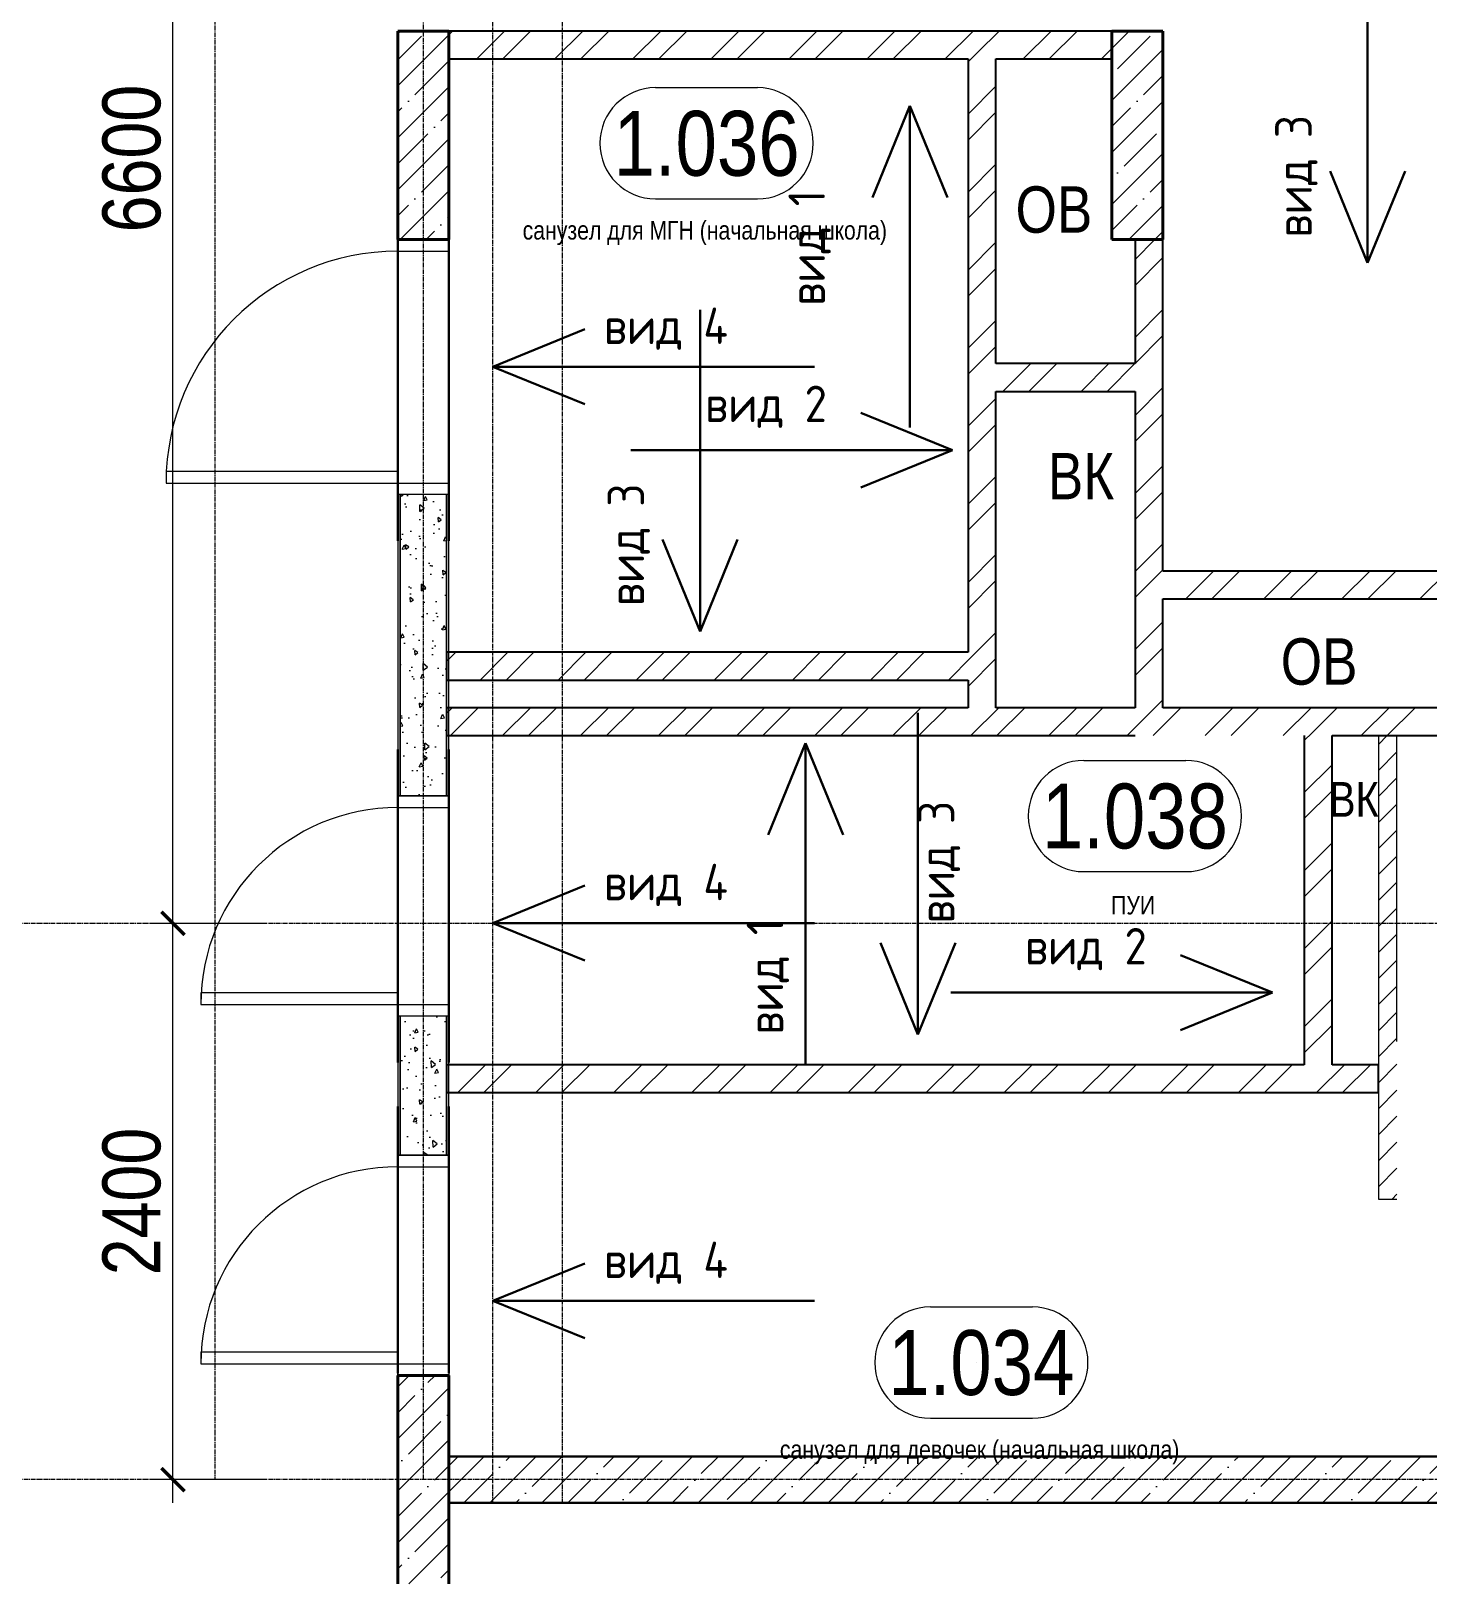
# Model space of a CAD drawing. Header units: millimetres. Extents: x -24360 to 609566, y -391049 to 148426.
# Drawn here: x 252153 to 258179, y -168100 to -161400 of the extents above; entities that cross this region are included whole.
import ezdxf
from ezdxf.enums import TextEntityAlignment as Align

# ---------------------------------------------------------------- set-up
doc = ezdxf.new("R2010")
doc.units = ezdxf.units.MM
doc.linetypes.add('CENTER2', pattern=[28.575, 19.05, -3.175, 3.175, -3.175])
doc.linetypes.add('HIDDEN2', pattern=[4.7625, 3.175, -1.5875])
doc.layers.get('Defpoints').update_dxf_attribs({"color": 140})
for name, color, linetype, lineweight in [('АР_Area', 5, 'Continuous', 5), ('АР_Двери_внутренние', 5, 'Continuous', 9), ('АР_Колонны', 70, 'Continuous', 30), ('АР_Оси_РД_размер', 8, 'Continuous', 0), ('АР_Стены ЖБ', 7, 'Continuous', 30), ('АР_Стены кирпич', 32, 'Continuous', 25), ('АР_Стены ПЕНОблок', 52, 'Continuous', 20), ('АР_Тонкая', 254, 'Continuous', 5), ('АР_Штриховка', 8, 'Continuous', 0), ('ВК_Шахты', 5, 'Continuous', 9), ('ОВ_Шахты', 1, 'Continuous', 5), ('осново', 7, 'Continuous', 30)]:
    doc.layers.add(name, color=color, linetype=linetype, lineweight=lineweight)
doc.layers.add('АР_Оси_РД_100', color=7, linetype='Continuous', lineweight=0, true_color=0x525252)
doc.layers.add('РД_Проем', color=230, linetype='Continuous', lineweight=0, plot=False)
doc.layers.add('РД_проем_инж перемыч_подсчет', color=50, linetype='Continuous', lineweight=30, plot=False)
doc.styles.add('style1', font='ARIALN.TTF')
doc.styles.add('СПДС', font='isocpeur.ttf', dxfattribs={"width": 0.9})
doc.dimstyles.new('Dim100_ареал', dxfattribs={"dimscale": 100, "dimtxt": 2.5, "dimasz": 1, "dimexe": 1, "dimexo": 1, "dimgap": 0.5, "dimtad": 1, "dimzin": 12, "dimdsep": 46, "dimtxsty": 'style1', "dimblk": 'ARCHTICK', "dimcen": 1, "dimdle": 1, "dimclrd": 256, "dimclre": 256, "dimaunit": 1, "dimadec": 0, "dimazin": 3, "dimtfac": 1, "dimtmove": 1, "dimatfit": 3, "dimldrblk": 'OPEN30', "dimfxl": 4, "dimfxlon": 1, "dimtolj": 1, "dimtzin": 0, "dimlwd": 9, "dimlwe": 9, "dimarcsym": 0})
pattern_1 = [(45, (241545, -219850), (-168.3798, 168.3798), []), (45, (241657.25, -219850), (-168.3798, 168.3798), [])]
pattern_2 = [(45, (241545, -219850), (-112.2532, 112.2532), []), (45, (241657.25, -219850), (-112.2532, 112.2532), [198.4375, -39.6875, 0, -39.6875])]

# ---------------------------------------------------------------- blocks, each defined once
blk = doc.blocks.new('MOK-МаркаПом_овал_ареал')
for p, q in [((-2.75, 3), (2.75, 3)), ((-2.75, -3), (2.75, -3))]:
    blk.add_line(p, q)
for centre, radius, start, end in [((-2.75, 0), 3, 90, 270), ((2.75, 0), 3, 270, 90), ((-3.75, 0), 3.5, 0, 0.00095)]:
    blk.add_arc(centre, radius, start, end)
at = {"color": 0, "style": 'style1'}
blk.add_attdef('АР-ПОМЕЩЕНИЕ:НОМЕР', text='', height=3.5, dxfattribs=at).set_placement((0, 0), align=Align.MIDDLE)
blk = doc.blocks.new('_ArchTick')
at = {"color": 0, "linetype": 'ByBlock', "const_width": 0.15}
blk.add_lwpolyline([(-0.5, -0.5), (0.5, 0.5)], dxfattribs=at)
blk = doc.blocks.new('*D337')
at = {"layer": 'Defpoints', "color": 0, "lineweight": 15, "transparency": 16777216}
for p in [(252765, -165250), (253765, -165250), (253765, -167650)]:
    blk.add_point(p, dxfattribs=at)
at = {"layer": 'АР_Оси_РД_размер', "lineweight": 9, "transparency": 16777216}
for p, q in [((252765, -167750), (252765, -165150)), ((253165, -165250), (252665, -165250)), ((253165, -167650), (252665, -167650))]:
    blk.add_line(p, q, dxfattribs=at)
at = {"layer": 'АР_Оси_РД_размер', "lineweight": 9, "transparency": 16777216, "xscale": 100, "yscale": 100, "zscale": 100}
for p, rotation in [((252765, -165250), 90), ((252765, -167650), 270)]:
    blk.add_blockref('_ArchTick', p, dxfattribs=dict(at, rotation=rotation))
at = {"layer": 'АР_Оси_РД_размер', "color": 0, "transparency": 16777216, "insert": (252587.4, -166450), "char_height": 250, "attachment_point": 5, "rotation": 90, "style": 'style1'}
blk.add_mtext('\\A1;2400', dxfattribs=at)
blk = doc.blocks.new('_Open30')
at = {"color": 0, "linetype": 'ByBlock', "lineweight": -2}
for p, q in [((-1, 0.268), (0, 0)), ((0, 0), (-1, -0.268)), ((0, 0), (-1, 0))]:
    blk.add_line(p, q, dxfattribs=at)
blk = doc.blocks.new('*D338')
at = {"layer": 'Defpoints', "color": 0, "lineweight": 15, "transparency": 16777216}
for p in [(252765, -158650), (253765, -158650), (253765, -165250)]:
    blk.add_point(p, dxfattribs=at)
at = {"layer": 'АР_Оси_РД_размер', "lineweight": 9, "transparency": 16777216}
for p, q in [((252765, -165350), (252765, -158550)), ((253165, -158650), (252665, -158650)), ((253165, -165250), (252665, -165250))]:
    blk.add_line(p, q, dxfattribs=at)
at = {"layer": 'АР_Оси_РД_размер', "lineweight": 9, "transparency": 16777216, "xscale": 100, "yscale": 100, "zscale": 100}
for p, rotation in [((252765, -158650), 90), ((252765, -165250), 270)]:
    blk.add_blockref('_ArchTick', p, dxfattribs=dict(at, rotation=rotation))
at = {"layer": 'АР_Оси_РД_размер', "color": 0, "transparency": 16777216, "insert": (252587.4, -161950), "char_height": 250, "attachment_point": 5, "rotation": 90, "style": 'style1'}
blk.add_mtext('\\A1;6600', dxfattribs=at)

msp = doc.modelspace()

# ---------------------------------------------------------------- hatches: boundary and pattern name
at = {"layer": 'АР_Штриховка', "linetype": 'Continuous', "lineweight": 5, "true_color": 0x000000}
h = msp.add_hatch(dxfattribs=at)
h.set_pattern_fill('ANSI35', color=18, scale=25, style=0)
h.set_pattern_definition(pattern_2)
h.paths.add_polyline_path([(253735, -162300), (253955, -162300), (253955, -161400), (253735, -161400)], flags=0)
at = {"layer": 'АР_Штриховка', "linetype": 'Continuous', "lineweight": 0, "true_color": 0x000000}
h = msp.add_hatch(dxfattribs=at)
h.set_pattern_fill('ANSI32', color=18, scale=25, angle=-360, style=0)
h.set_pattern_definition(pattern_1)
h.paths.add_polyline_path([(253955, -161400), (253955, -161520), (256195, -161520), (256235, -161490), (256195, -161400)], flags=0)
h.paths.add_polyline_path([(256195, -161400), (256235, -161490), (256315, -161520), (256815.001, -161520), (256815.001, -161400)], flags=0)
at = {"layer": 'АР_Штриховка', "linetype": 'Continuous', "lineweight": 5, "true_color": 0x000000}
h = msp.add_hatch(dxfattribs=at)
h.set_pattern_fill('ANSI35', color=18, scale=25, style=0)
h.set_pattern_definition(pattern_2)
h.paths.add_polyline_path([(256815.001, -162300), (257035.001, -162300), (257035.001, -161400), (256815.001, -161400)], flags=0)
at = {"layer": 'АР_Штриховка', "linetype": 'Continuous', "lineweight": 0, "true_color": 0x000000}
h = msp.add_hatch(dxfattribs=at)
h.set_pattern_fill('ANSI32', color=18, scale=25, angle=-360, style=0)
h.set_pattern_definition(pattern_1)
h.paths.add_polyline_path([(256315, -161520), (256235, -161490), (256195, -161520), (256195, -162954.767), (256285, -162914.767), (256315, -162834.767)], flags=0)
h.paths.add_polyline_path([(256315, -162954.767), (256285, -162914.767), (256195, -162954.767), (256195, -164080), (256225, -164120), (256315, -164080)], flags=0)
h.paths.add_polyline_path([(256315, -164080), (256225, -164120), (256195, -164200), (256195, -164320), (256235, -164350), (256315, -164320)], flags=0)
h = msp.add_hatch(dxfattribs=at)
h.set_pattern_fill('ANSI32', color=18, scale=25, angle=-360, style=0)
h.set_pattern_definition([(45, (241545, -219850), (-168.3798, 168.3798), []), (45, (241657.25, -219850), (-168.3798, 168.3798), [])])
h.paths.add_polyline_path([(257035.001, -162300), (256915.001, -162300), (256915.001, -162834.768), (256945.001, -162914.768), (257035, -162954.768)], flags=0)
h.paths.add_polyline_path([(257035, -162954.768), (256945.001, -162914.768), (256915, -162954.768), (256915, -163850), (257005, -163810), (257035, -163730)], flags=0)
h.paths.add_polyline_path([(257035, -163850), (257005, -163810), (256915, -163850), (256915, -164320), (256955, -164350), (257035, -164320)], flags=0)
h = msp.add_hatch(dxfattribs=at)
h.set_pattern_fill('ANSI32', color=18, scale=25, angle=-360, style=0)
h.set_pattern_definition(pattern_1)
h.paths.add_polyline_path([(256315, -162834.767), (256285, -162914.767), (256315, -162954.767), (256915, -162954.768), (256945.001, -162914.768), (256915.001, -162834.768)], flags=0)
h = msp.add_hatch(dxfattribs=at)
h.set_pattern_fill('AR-CONC', color=18, angle=-315, style=0)
h.set_pattern_definition([(95, (241545, -219850), (140.09465, 117.55338), [19.05, -209.55]), (40, (241545, -219850), (-160.01845, 110.1767), [15.24, -167.6406]), (145.45144, (241556.67, -219840.2), (-19.9238, 227.7301), [16.19, -178.09024]), (91.1842, (241509.08, -219814.08), (221.4102, 161.9534), [28.575, -314.325]), (141.63556, (241527.53, -219800.58), (-7.0866, 342.8268), [24.285, -267.1356]), (36.18415, (241509.08, -219814.08), (-7.0866, 342.8268), [22.86, -251.4597]), (66, (241536.02, -219805.1), (179.51998, 34.89515), [19.05, -209.55]), (11, (241536.02, -219805.1), (-86.5399, 173.9412), [15.24, -167.64]), (116.45145, (241550.98, -219802.19), (92.98005, 208.83634), [16.19, -178.08994]), (82.5, (241545, -219850), (-57.60547, 61.97341), [0, -165.608, 0, -170.18, 0, -168.275]), (52.5, (241545, -219850), (-23.58973, 118.087), [0, -97.028, 0, -161.798, 0, -64.135]), (12.5, (241504.95, -219890.05), (99.92786, 91.826196), [0, -63.5, 0, -198.12, 0, -262.89]), (2.5, (241486.99, -219908.01), (86.7639, 122.7224), [0, -82.55, 0, -131.572, 0, -186.69])])
h.paths.add_polyline_path([(253945, -163400), (253745, -163400), (253745, -164700), (253945, -164700)], flags=0)
h.paths.add_polyline_path([(253945, -165650), (253745, -165650), (253745, -166250), (253945, -166250)], flags=0)
h = msp.add_hatch(dxfattribs=at)
h.set_pattern_fill('ANSI32', color=18, scale=25, style=0)
h.set_pattern_definition([(45, (241545, -219850), (-168.3798, 168.3798), []), (45, (241657.25, -219850), (-168.3798, 168.3798), [])])
h.paths.add_polyline_path([(257035, -163730), (257005, -163810), (257035, -163850), (258715, -163850), (258675, -163760), (258595, -163730)], flags=0)
h.paths.add_polyline_path([(258715, -163730), (258675, -163760), (258715, -163850), (261545, -163850), (261545, -163730)], flags=0)
h = msp.add_hatch(dxfattribs=at)
h.set_pattern_fill('ANSI32', color=18, scale=25, angle=360, style=0)
h.set_pattern_definition(pattern_1)
h.paths.add_polyline_path([(256195, -164200), (256225, -164120), (256195, -164080), (253945, -164080), (253945, -164200)], flags=0)
h = msp.add_hatch(dxfattribs=at)
h.set_pattern_fill('ANSI32', color=18, scale=25, angle=360, style=0)
h.set_pattern_definition(pattern_1)
h.paths.add_polyline_path([(261545, -164440), (261545, -164320), (257765, -164320), (257725, -164410), (257765, -164440)], flags=0)
h.paths.add_polyline_path([(257645, -164440), (257725, -164410), (257765, -164320), (257035, -164320), (256955, -164350), (256915, -164440)], flags=0)
h.paths.add_polyline_path([(256915, -164440), (256955, -164350), (256915, -164320), (256315, -164320), (256235, -164350), (256195, -164440)], flags=0)
h.paths.add_polyline_path([(256195, -164440), (256235, -164350), (256195, -164320), (253945, -164320), (253945, -164440)], flags=0)
h = msp.add_hatch(dxfattribs=at)
h.set_pattern_fill('ANSI32', color=18, scale=25, style=0)
h.set_pattern_definition([(45, (241545, -219850), (-168.3798, 168.3798), []), (45, (241657.25, -219850), (-168.3798, 168.3798), [])])
h.paths.add_polyline_path([(257645, -165860), (257725, -165890), (257765, -165860), (257765, -164440), (257725, -164410), (257645, -164440)], flags=0)
at = {"layer": 'АР_Штриховка', "linetype": 'Continuous', "lineweight": 0, "ltscale": 0.5, "true_color": 0x000000}
h = msp.add_hatch(dxfattribs=at)
h.set_pattern_fill('ANSI31', color=18, scale=25, style=0)
h.set_pattern_definition([(45, (241545, -219850), (-56.1266, 56.1266), [])])
h.paths.add_polyline_path([(257965, -166440), (258045, -166440), (258045, -165760), (257965, -165760)], flags=0)
h.paths.add_polyline_path([(257965, -165760), (258045, -165760), (258045, -164440), (257965, -164440)], flags=0)
at = {"layer": 'АР_Штриховка', "linetype": 'Continuous', "lineweight": 0, "true_color": 0x000000}
h = msp.add_hatch(dxfattribs=at)
h.set_pattern_fill('ANSI32', color=18, scale=25, style=0)
h.set_pattern_definition([(45, (241545, -219850), (-168.3798, 168.3798), []), (45, (241657.25, -219850), (-168.3798, 168.3798), [])])
h.paths.add_polyline_path([(253945, -165860), (253945, -165980), (257765, -165980), (257725, -165890), (257645, -165860)], flags=0)
h.paths.add_polyline_path([(257765, -165860), (257725, -165890), (257765, -165980), (257965, -165980), (257965, -165860)], flags=0)
at = {"layer": 'АР_Штриховка', "linetype": 'Continuous', "lineweight": 5, "true_color": 0x000000}
h = msp.add_hatch(dxfattribs=at)
h.set_pattern_fill('ANSI35', color=18, scale=25, style=0)
h.set_pattern_definition(pattern_2)
h.paths.add_polyline_path([(253735, -168100), (253955, -168100), (253955, -167200), (253735, -167200)], flags=0)
h = msp.add_hatch(dxfattribs=at)
h.set_pattern_fill('ANSI35', color=18, scale=25, angle=-360, style=0)
h.set_pattern_definition([(45, (241545, -219850), (-112.2532, 112.2532), []), (45, (241657.25, -219850), (-112.2532, 112.2532), [198.4375, -39.6875, 0, -39.6875])])
h.paths.add_polyline_path([(261525, -167750), (261525, -167550), (253955, -167550), (253955, -167750)], flags=0)

# ---------------------------------------------------------------- linework, layer by layer
at = {"layer": 'АР_Двери_внутренние', "color": 18, "linetype": 'Continuous', "lineweight": 9, "true_color": 0x000000}
for points in [[(253955, -162350), (253955, -162300), (253735, -162300), (253735, -162350)], [(253735, -163350), (253735, -163300), (252735, -163300), (252735, -163350)], [(253955, -163350), (253955, -163400), (253735, -163400), (253735, -163350)], [(253955, -164750), (253955, -164700), (253735, -164700), (253735, -164750)], [(253735, -165600), (253735, -165550), (252885, -165550), (252885, -165600)], [(253955, -165600), (253955, -165650), (253735, -165650), (253735, -165600)], [(253955, -166300), (253955, -166250), (253735, -166250), (253735, -166300)], [(253735, -167150), (253735, -167100), (252885, -167100), (252885, -167150)], [(253955, -167150), (253955, -167200), (253735, -167200), (253735, -167150)]]:
    msp.add_lwpolyline(points, close=True, dxfattribs=at)
for centre, radius in [((253735, -163350), 1000), ((253735, -165600), 850), ((253735, -167150), 850)]:
    msp.add_arc(centre, radius, 90, 180, dxfattribs=at)
at = {"layer": 'АР_Колонны', "color": 18, "linetype": 'HIDDEN2', "lineweight": 25, "true_color": 0x000000}
for p, q in [((253735, -161400), (253955, -161400)), ((253735, -162300), (253735, -161400)), ((253955, -161400), (253955, -162300)), ((256815.001, -161400), (257035.001, -161400)), ((256815.001, -162300), (256815.001, -161400)), ((257035.001, -161400), (257035.001, -162300)), ((253955, -162300), (253735, -162300)), ((257035.001, -162300), (256815.001, -162300)), ((253735, -167200), (253955, -167200)), ((253735, -168100), (253735, -167200)), ((253955, -167200), (253955, -168100))]:
    msp.add_line(p, q, dxfattribs=at)
at = {"layer": 'АР_Колонны', "color": 18, "linetype": 'Continuous', "lineweight": 30, "true_color": 0x000000}
for p, q in [((253955, -161400), (253735, -161400)), ((253735, -161400), (253735, -162300)), ((253955, -162300), (253955, -161400)), ((257035.001, -161400), (256815.001, -161400)), ((256815.001, -161400), (256815.001, -162300)), ((257035.001, -162300), (257035.001, -161400)), ((253735, -162300), (253955, -162300)), ((256815.001, -162300), (257035.001, -162300)), ((253955, -167200), (253735, -167200)), ((253735, -167200), (253735, -168100)), ((253955, -168100), (253955, -167200))]:
    msp.add_line(p, q, dxfattribs=at)
at = {"layer": 'АР_Оси_РД_100', "linetype": 'CENTER2'}
for p, q in [((262000, -165250), (250765, -165250)), ((262000, -167650), (250765, -167650))]:
    msp.add_line(p, q, dxfattribs=at)
for points in [[(252945, -155721.321), (252945, -167650)], [(253845, -167650), (253845, -156121.321), (253545, -155721.321)], [(254145, -167750), (254145, -155721.321)], [(254445, -167750), (254445, -156121.321), (254765.168, -155720.643)], [(253845, -167650), (253845, -158540)]]:
    msp.add_lwpolyline(points, dxfattribs=at)
at = {"layer": 'АР_Стены ЖБ', "color": 18, "linetype": 'Continuous', "lineweight": 40, "true_color": 0x000000}
for p, q in [((253955, -161400), (253735, -161400)), ((253735, -161400), (253735, -162300)), ((253955, -162300), (253955, -161400)), ((257035.001, -161400), (256815.001, -161400)), ((256815.001, -161400), (256815.001, -162300)), ((257035.001, -162300), (257035.001, -161400)), ((253735, -162300), (253955, -162300)), ((256815.001, -162300), (257035.001, -162300)), ((253955, -167200), (253735, -167200)), ((253735, -167200), (253735, -168100)), ((253955, -168100), (253955, -167200))]:
    msp.add_line(p, q, dxfattribs=at)
at = {"layer": 'АР_Стены ЖБ', "color": 18, "linetype": 'Continuous', "lineweight": 30, "true_color": 0x000000}
for p, q in [((261525, -167550), (253955, -167550)), ((253955, -167550), (253955, -167750)), ((253955, -167750), (261525, -167750))]:
    msp.add_line(p, q, dxfattribs=at)
at = {"layer": 'АР_Стены кирпич', "color": 18, "linetype": 'Continuous', "lineweight": 25, "true_color": 0x000000}
for p, q in [((253955, -161400), (253955, -161520)), ((256195, -161400), (253955, -161400)), ((256815.001, -161400), (256195, -161400)), ((256815.001, -161520), (256815.001, -161400)), ((253955, -161520), (256195, -161520)), ((256195, -161520), (256195, -162954.767)), ((256315, -162834.767), (256315, -161520)), ((256315, -161520), (256815.001, -161520)), ((257035.001, -162300), (256915.001, -162300)), ((256915.001, -162300), (256915.001, -162834.768)), ((257035, -162954.768), (257035.001, -162300)), ((256915.001, -162834.768), (256315, -162834.767)), ((256195, -162954.767), (256195, -164080)), ((256315, -164080), (256315, -162954.767)), ((256315, -162954.767), (256915, -162954.768)), ((256915, -162954.768), (256915, -163850)), ((257035, -163730), (257035, -162954.768)), ((258595, -163730), (257035, -163730)), ((256915, -163850), (256915, -164320)), ((257035, -163850), (258715, -163850)), ((257035, -164320), (257035, -163850)), ((256195, -164080), (253945, -164080)), ((253945, -164080), (253945, -164200)), ((256315, -164320), (256315, -164080)), ((253945, -164200), (256195, -164200)), ((256195, -164200), (256195, -164320)), ((256195, -164320), (253945, -164320)), ((253945, -164320), (253945, -164440)), ((256915, -164320), (256315, -164320)), ((257765, -164320), (257035, -164320)), ((261545, -164320), (257765, -164320)), ((253945, -164440), (256195, -164440)), ((256195, -164440), (256915, -164440)), ((257645, -164440), (257645, -165860)), ((257765, -164440), (261545, -164440)), ((257765, -165860), (257765, -164440)), ((253945, -165860), (253945, -165980)), ((257645, -165860), (253945, -165860)), ((257965, -165860), (257765, -165860)), ((257965, -165980), (257965, -165860)), ((253945, -165980), (257765, -165980)), ((257765, -165980), (257965, -165980))]:
    msp.add_line(p, q, dxfattribs=at)
at = {"layer": 'АР_Стены ПЕНОблок', "color": 18, "linetype": 'Continuous', "lineweight": 20, "true_color": 0x000000}
for p, q in [((253945, -163400), (253745, -163400)), ((253745, -163400), (253745, -164700)), ((253945, -164700), (253945, -163400)), ((258045, -164440), (257965, -164440)), ((257965, -164440), (257965, -165760)), ((258045, -165760), (258045, -164440)), ((253745, -164700), (253945, -164700)), ((253945, -165650), (253745, -165650)), ((253745, -165650), (253745, -166250)), ((253945, -166250), (253945, -165650)), ((257965, -165760), (257965, -166440)), ((253745, -166250), (253945, -166250)), ((257965, -166440), (258045, -166440))]:
    msp.add_line(p, q, dxfattribs=at)
at = {"layer": 'АР_Тонкая', "color": 18, "linetype": 'Continuous', "lineweight": 0, "true_color": 0x000000}
for p, q in [((253745, -163400), (253735, -163400)), ((253735, -163400), (253735, -164700)), ((253745, -164700), (253745, -163400)), ((253955, -163400), (253945, -163400)), ((253945, -163400), (253945, -164700)), ((253955, -164700), (253955, -163400)), ((253735, -164700), (253745, -164700)), ((253945, -164700), (253955, -164700)), ((253745, -165650), (253735, -165650)), ((253735, -165650), (253735, -166250)), ((253745, -166250), (253745, -165650)), ((253955, -165650), (253945, -165650)), ((253945, -165650), (253945, -166250)), ((253955, -166250), (253955, -165650)), ((253735, -166250), (253745, -166250)), ((253945, -166250), (253955, -166250))]:
    msp.add_line(p, q, dxfattribs=at)
at = {"layer": 'осново'}
for points in [[(257918.414, -161012.1), (257918.414, -162400)], [(255943.805, -161722.1), (255782.169, -162118.189)], [(255943.805, -163110), (255943.805, -161722.1)], [(255943.805, -161722.1), (256105.441, -162118.189)], [(257918.414, -162400), (257756.778, -162003.911)], [(257918.414, -162400), (258080.051, -162003.911)], [(255038.414, -162602.1), (255038.414, -163990)], [(254145, -162848.364), (254541.089, -162686.727)], [(255532.9, -162848.364), (254145, -162848.364)], [(254145, -162848.364), (254541.089, -163010)], [(256127.9, -163208.364), (255731.811, -163046.727)], [(254740, -163208.364), (256127.9, -163208.364)], [(256127.9, -163208.364), (255731.811, -163370)], [(255038.414, -163990), (254876.778, -163593.911)], [(255038.414, -163990), (255200.051, -163593.911)], [(255978.414, -164342.1), (255978.414, -165730)], [(255493.805, -164472.1), (255332.169, -164868.189)], [(255493.805, -165860), (255493.805, -164472.1)], [(255493.805, -164472.1), (255655.441, -164868.189)], [(254145, -165248.364), (254541.089, -165086.727)], [(255532.9, -165248.364), (254145, -165248.364)], [(254145, -165248.364), (254541.089, -165410)], [(255978.414, -165730), (255816.778, -165333.911)], [(255978.414, -165730), (256140.051, -165333.911)], [(257507.9, -165548.364), (257111.811, -165386.727)], [(256120, -165548.364), (257507.9, -165548.364)], [(257507.9, -165548.364), (257111.811, -165710)], [(254145, -166878.364), (254541.089, -166716.727)], [(255532.9, -166878.364), (254145, -166878.364)], [(254145, -166878.364), (254541.089, -167040)]]:
    msp.add_lwpolyline(points, dxfattribs=at)
at = {"layer": 'РД_Проем', "color": 18, "linetype": 'Continuous', "lineweight": 0, "true_color": 0x000000}
for p, q in [((253735, -162300), (253735, -163400)), ((253955, -162300), (253955, -163400)), ((253735, -164700), (253735, -165650)), ((253955, -164700), (253955, -165650)), ((253735, -166250), (253735, -167200)), ((253955, -166250), (253955, -167200))]:
    msp.add_line(p, q, dxfattribs=at)
at = {"layer": 'РД_проем_инж перемыч_подсчет', "color": 18, "linetype": 'Continuous', "lineweight": 30, "true_color": 0x000000}
for p, q in [((253735, -162300), (253735, -163600)), ((253955, -162300), (253955, -163600)), ((253735, -164500), (253735, -165850)), ((253955, -164500), (253955, -165850)), ((253735, -166040), (253735, -167190)), ((253955, -166040), (253955, -167190))]:
    msp.add_line(p, q, dxfattribs=at)

# ---------------------------------------------------------------- block references
at = {"layer": 'АР_Area', "color": 18, "linetype": 'Continuous', "lineweight": 5, "true_color": 0x000000}
ref = msp.add_blockref('MOK-МаркаПом_овал_ареал', (255066.741, -161884.211), dxfattribs=dict(at, xscale=80, yscale=80, zscale=80))
ref.add_attrib('АР-ПОМЕЩЕНИЕ:НОМЕР', '1.036', dxfattribs={"layer": '0', "color": 0, "height": 280, "style": 'style1'}).set_placement((255066.741, -161884.211), align=Align.MIDDLE)
ref.add_attrib('АР-ПОМЕЩЕНИЕ:НАИМЕНОВАНИЕ', 'санузел для МГН (начальная школа)', dxfattribs={"layer": 'Defpoints', "color": 2, "height": 80, "style": 'style1'}).set_placement((255059.209, -162269.326), align=Align.MIDDLE)
ref = msp.add_blockref('MOK-МаркаПом_овал_ареал', (256914.348, -164786.704), dxfattribs=dict(at, xscale=80, yscale=80, zscale=80))
ref.add_attrib('АР-ПОМЕЩЕНИЕ:НОМЕР', '1.038', dxfattribs={"layer": '0', "color": 0, "height": 280, "style": 'style1'}).set_placement((256914.348, -164786.704), align=Align.MIDDLE)
ref.add_attrib('АР-ПОМЕЩЕНИЕ:НАИМЕНОВАНИЕ', 'ПУИ', dxfattribs={"layer": 'Defpoints', "color": 2, "height": 80, "style": 'style1'}).set_placement((256906.816, -165171.819), align=Align.MIDDLE)
ref = msp.add_blockref('MOK-МаркаПом_овал_ареал', (256252.095, -167144.78), dxfattribs=dict(at, xscale=80, yscale=80, zscale=80))
ref.add_attrib('АР-ПОМЕЩЕНИЕ:НОМЕР', '1.034', dxfattribs={"layer": '0', "color": 0, "height": 280, "style": 'style1'}).set_placement((256252.095, -167144.78), align=Align.MIDDLE)
ref.add_attrib('АР-ПОМЕЩЕНИЕ:НАИМЕНОВАНИЕ', 'санузел для девочек (начальная школа)', dxfattribs={"layer": 'Defpoints', "color": 2, "height": 80, "style": 'style1'}).set_placement((256244.562, -167529.894), align=Align.MIDDLE)

# ---------------------------------------------------------------- texts
at = {"layer": 'ВК_Шахты', "color": 18, "lineweight": 50, "true_color": 0x000000, "style": 'style1'}
for height, p in [(200, (256538.841, -163420.205)), (150, (257751.63, -164790.153))]:
    msp.add_text('ВК', height=height, dxfattribs=at).set_placement(p)
at = {"layer": 'ОВ_Шахты', "color": 18, "lineweight": 50, "true_color": 0x000000, "style": 'style1'}
for p in [(256399.653, -162270.068), (257543.623, -164220.068)]:
    msp.add_text('ОВ', height=200, dxfattribs=at).set_placement(p)
at = {"layer": 'осново', "char_height": 157.354, "attachment_point": 1, "rotation": 90, "style": 'СПДС'}
for s, insert in [('вид 3', (257520, -162290.951)), ('вид 1', (255420, -162585.024)), ('вид 3', (254640, -163880.951)), ('вид 3', (255978.414, -165250)), ('вид 1', (255240, -165730))]:
    msp.add_mtext_dynamic_manual_height_columns(s, width=1061.13688, gutter_width=528.197, heights=[0], dxfattribs=dict(at, insert=insert))
at = {"layer": 'осново', "char_height": 157.354, "attachment_point": 1, "style": 'СПДС'}
for s, width, insert in [('вид 4', 871.43913, (254623.715, -162593.06)), ('вид 2', 1061.13688, (255060.238, -162929.806)), ('вид 4', 871.43913, (254623.715, -164993.06)), ('вид 2', 1061.13688, (256440.238, -165269.806)), ('вид 4', 871.43913, (254623.715, -166623.06))]:
    msp.add_mtext_dynamic_manual_height_columns(s, width=width, gutter_width=528.197, heights=[0], dxfattribs=dict(at, insert=insert))

# ---------------------------------------------------------------- dimensions: what is measured, and where the dimension line sits
at = {"layer": 'АР_Оси_РД_размер'}
for base, p1, p2, picture, middle in [((252765, -158650), (253765, -165250), (253765, -158650), '*D338', (252587.357, -161950)), ((252765, -165250), (253765, -167650), (253765, -165250), '*D337', (252587.357, -166450))]:
    dim = msp.add_linear_dim(base=base, p1=p1, p2=p2, angle=90, dimstyle='Dim100_ареал', dxfattribs=at)
    dim.commit()
    dim.dimension.update_dxf_attribs({"geometry": picture, "text_midpoint": middle})

doc.saveas('drawing.dxf')
